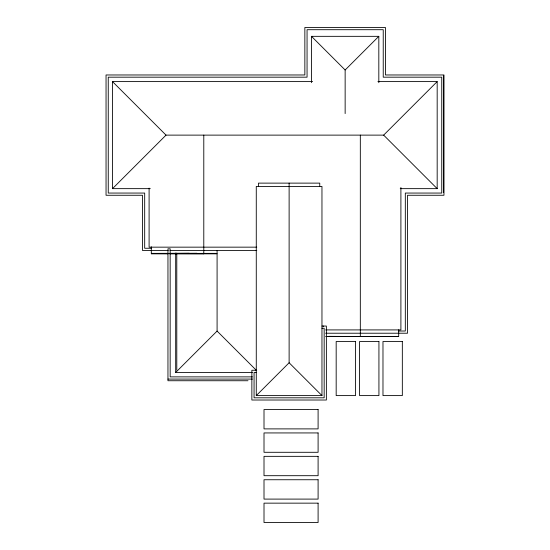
<?xml version="1.0" encoding="UTF-8"?>
<svg xmlns="http://www.w3.org/2000/svg" width="550" height="550" viewBox="0 0 550 550"><rect width="100%" height="100%" fill="white"/><g stroke="black" fill="none" stroke-linecap="round" stroke-linejoin="round"><path stroke-width="0.82" d="M169.647 253.688L203.803 253.777L203.803 253.241M151.724 253.777L151.731 253.241M150.301 188.643L112.509 188.643L166.031 135.121L383.652 135.121L437.174 81.599L377.912 81.599M345.146 113.589L345.146 70.001L378.819 36.334L378.819 82.686M252.505 372.46L175.684 372.46L217.085 331.059L217.085 250.463M256.272 395.601L256.272 186.436L321.963 186.436L321.963 395.601L256.272 395.601L289.121 362.759L289.121 183.123M196.976 253.275L169.647 253.413L215.827 253.371M151.724 253.371L167.949 253.33M169.654 253.323L189.289 253.275M311.479 82.686L311.479 36.334L378.819 36.334M112.509 188.643L112.509 81.599L312.634 81.599M400.242 188.643L437.174 188.643L437.174 81.599M256.774 247.156L149.098 247.156L149.098 188.141M151.305 248.256L144.684 248.256L144.684 193.057L108.254 193.057L108.254 77.179L307.058 77.179L307.058 29.707L383.233 29.707L383.233 77.179L441.746 77.179L441.746 193.057L405.316 193.057L405.316 331.018L398.695 331.018M168.238 250.463L142.478 250.463L142.478 195.264L106.047 195.264L106.047 74.972L304.851 74.972L304.851 27.5L385.447 27.5L385.447 74.972L443.953 74.972L443.953 195.264L407.522 195.264L407.522 333.224L325.676 333.224M169.929 250.463L256.795 250.463M167.942 253.509L151.718 253.509L167.942 253.591M169.647 253.509L215.834 253.509M203.803 253.646L215.834 253.646M168.238 253.777L151.305 253.777L151.305 246.785M169.647 253.777L217.085 253.777M321.963 326.047L326.377 326.047L326.377 400.015L251.859 400.015L251.859 370.253L256.272 370.253M323.634 326.363L323.187 326.047M321.963 328.254L324.17 328.254L324.17 397.808L254.066 397.808L254.066 372.46L256.272 372.46M325.676 329.911L400.902 329.911L400.902 187.468M337.975 336.401L398.166 336.401M325.676 336.538L398.695 336.538L398.695 329.794M252.484 376.874L170.163 376.874L170.163 248.813L167.956 248.813L167.956 380.737L247.995 380.737M167.956 379.081L252.505 379.081M151.718 253.646L167.942 253.688M326.246 336.421L360.326 336.538L360.326 135.121M169.647 253.598L203.803 253.509M328.804 336.325L360.326 336.538M311.479 36.334L345.146 70.001M383.652 135.121L437.174 188.643M112.509 81.599L166.031 135.121M289.121 362.759L321.963 395.601M217.085 331.059L256.685 370.659M443.637 75.288L443.637 192.507M319.756 186.436L319.756 183.123L258.486 183.123L258.486 186.436M203.789 135.121L203.789 253.777M176.791 253.089L176.791 370.253M175.684 253.041L175.684 372.46M167.942 253.426L151.718 253.509L167.942 253.468M355.527 341.502L336.174 341.502L336.174 395.601L355.527 395.601L355.527 341.502M378.929 341.502L359.576 341.502L359.576 395.601L378.929 395.601L378.929 341.502M402.332 341.502L382.979 341.502L382.979 395.601L402.332 395.601L402.332 341.502M318.099 409.537L264.007 409.537L264.007 428.89L318.099 428.89L318.099 409.537M318.099 432.939L264.007 432.939L264.007 452.293L318.099 452.293L318.099 432.939M318.099 456.342L264.007 456.342L264.007 475.695L318.099 475.695L318.099 456.342M318.099 479.744L264.007 479.744L264.007 499.098L318.099 499.098L318.099 479.744M318.099 503.147L264.007 503.147L264.007 522.5L318.099 522.5L318.099 503.147"/></g></svg>
